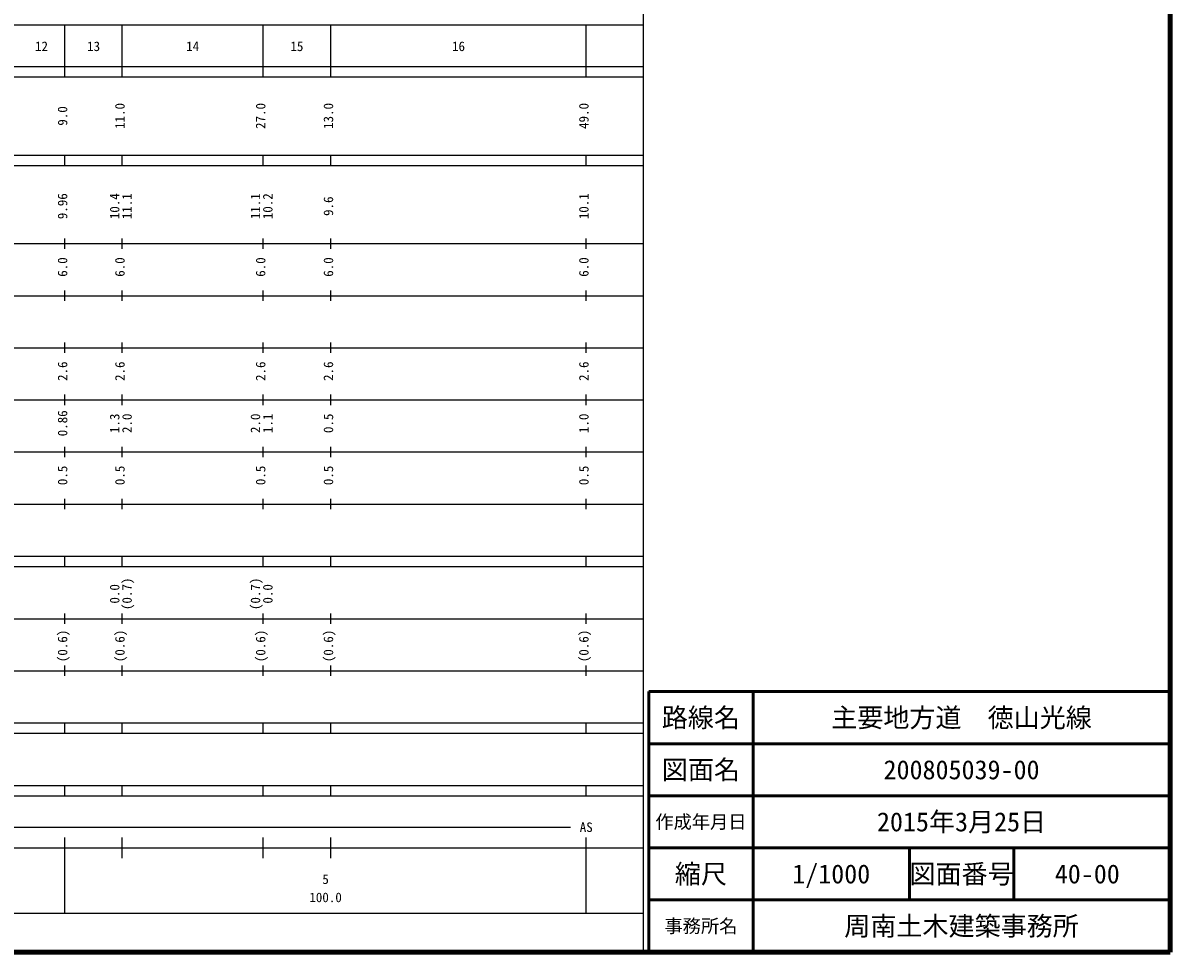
# Model space of a CAD drawing. Units: millimetres on the paper, enlarged 1000 times. Extents: x 40000 to 680000, y 20000 to 380000.
# Drawn here: x 459943 to 680000, y 20000 to 198357 of the extents above; entities that cross this region are included whole.
import ezdxf
from ezdxf.enums import TextEntityAlignment as Align

# ---------------------------------------------------------------- set-up
doc = ezdxf.new("R2010")
doc.units = ezdxf.units.MM
doc.header["$LTSCALE"] = 1000
for name, color, linetype, lineweight in [('M-TTL', 2, 'Continuous', 140), ('M-TTL-BAND', 7, 'Continuous', 25), ('M-TTL-FRAM', 2, 'Continuous', 50), ('M-TTL-LINE', 7, 'Continuous', 50)]:
    doc.layers.add(name, color=color, linetype=linetype, lineweight=lineweight)
doc.layers.add('M-TTL-TXT', color=7, linetype='Continuous')
doc.styles.add('ＭＳ ゴシック', font='')
doc.styles.get('ＭＳ ゴシック').set_extended_font_data('MS Gothic')

msp = doc.modelspace()

# ---------------------------------------------------------------- linework, layer by layer
at = {"layer": 'M-TTL'}
for p, q in [((680000, 20000), (680000, 380000)), ((40000, 20000), (680000, 20000))]:
    msp.add_line(p, q, dxfattribs=at)
at = {"layer": 'M-TTL-BAND'}
for p, q in [((579000, 20000), (579000, 370000)), ((68000, 198000), (579000, 198000)), ((468000, 188000), (468000, 198000)), ((479000, 188000), (479000, 198000)), ((506000, 188000), (506000, 198000)), ((519000, 188000), (519000, 198000)), ((568000, 188000), (568000, 198000)), ((40000, 190000), (579000, 190000)), ((40000, 188000), (579000, 188000)), ((40000, 173000), (579000, 173000)), ((468000, 171000), (468000, 173000)), ((479000, 171000), (479000, 173000)), ((506000, 171000), (506000, 173000)), ((519000, 171000), (519000, 173000)), ((568000, 171000), (568000, 173000)), ((40000, 171000), (579000, 171000)), ((468000, 155000), (468000, 157000)), ((479000, 155000), (479000, 157000)), ((506000, 155000), (506000, 157000)), ((519000, 155000), (519000, 157000)), ((568000, 155000), (568000, 157000)), ((40000, 156000), (579000, 156000)), ((46000, 146000), (579000, 146000)), ((468000, 145000), (468000, 147000)), ((479000, 145000), (479000, 147000)), ((506000, 145000), (506000, 147000)), ((519000, 145000), (519000, 147000)), ((568000, 145000), (568000, 147000)), ((468000, 135000), (468000, 137000)), ((479000, 135000), (479000, 137000)), ((506000, 135000), (506000, 137000)), ((519000, 135000), (519000, 137000)), ((568000, 135000), (568000, 137000)), ((52000, 136000), (579000, 136000)), ((46000, 126000), (579000, 126000)), ((468000, 125000), (468000, 127000)), ((479000, 125000), (479000, 127000)), ((506000, 125000), (506000, 127000)), ((519000, 125000), (519000, 127000)), ((568000, 125000), (568000, 127000)), ((468000, 115000), (468000, 117000)), ((479000, 115000), (479000, 117000)), ((506000, 115000), (506000, 117000)), ((519000, 115000), (519000, 117000)), ((568000, 115000), (568000, 117000)), ((52000, 116000), (579000, 116000)), ((46000, 106000), (579000, 106000)), ((468000, 105000), (468000, 107000)), ((479000, 105000), (479000, 107000)), ((506000, 105000), (506000, 107000)), ((519000, 105000), (519000, 107000)), ((568000, 105000), (568000, 107000)), ((40000, 96000), (579000, 96000)), ((468000, 94000), (468000, 96000)), ((479000, 94000), (479000, 96000)), ((506000, 94000), (506000, 96000)), ((519000, 94000), (519000, 96000)), ((568000, 94000), (568000, 96000)), ((40000, 94000), (579000, 94000)), ((49000, 84000), (579000, 84000)), ((468000, 83000), (468000, 85000)), ((479000, 83000), (479000, 85000)), ((506000, 83000), (506000, 85000)), ((519000, 83000), (519000, 85000)), ((568000, 83000), (568000, 85000)), ((468000, 73000), (468000, 75000)), ((479000, 73000), (479000, 75000)), ((506000, 73000), (506000, 75000)), ((519000, 73000), (519000, 75000)), ((568000, 73000), (568000, 75000)), ((40000, 74000), (579000, 74000)), ((40000, 64000), (579000, 64000)), ((468000, 62000), (468000, 64000)), ((479000, 62000), (479000, 64000)), ((506000, 62000), (506000, 64000)), ((519000, 62000), (519000, 64000)), ((568000, 62000), (568000, 64000)), ((40000, 62000), (579000, 62000)), ((40000, 52000), (579000, 52000)), ((468000, 50000), (468000, 52000)), ((479000, 50000), (479000, 52000)), ((506000, 50000), (506000, 52000)), ((519000, 50000), (519000, 52000)), ((568000, 50000), (568000, 52000)), ((40000, 50000), (579000, 50000)), ((71000, 44000), (565000, 44000)), ((468000, 27500), (468000, 42000)), ((479000, 38000), (479000, 42000)), ((506000, 38000), (506000, 42000)), ((519000, 38000), (519000, 42000)), ((568000, 27500), (568000, 42000)), ((40000, 40000), (579000, 40000)), ((68000, 27500), (579000, 27500))]:
    msp.add_line(p, q, dxfattribs=at)
at = {"layer": 'M-TTL-FRAM'}
for p, q in [((680000, 70000), (580000, 70000)), ((580000, 70000), (580000, 20000))]:
    msp.add_line(p, q, dxfattribs=at)
at = {"layer": 'M-TTL-LINE'}
for p, q in [((600000, 70000), (600000, 20000)), ((680000, 60000), (580000, 60000)), ((680000, 50000), (580000, 50000)), ((680000, 40000), (580000, 40000)), ((630000, 40000), (630000, 30000)), ((650000, 40000), (650000, 30000)), ((680000, 30000), (580000, 30000))]:
    msp.add_line(p, q, dxfattribs=at)

# ---------------------------------------------------------------- texts
at = {"layer": 'M-TTL-BAND', "style": 'ＭＳ ゴシック'}
for s, p in [('12', (463500, 192405)), ('13', (473500, 192405)), ('14', (492500, 192405)), ('15', (512500, 192405)), ('16', (543500, 192405)), ('AS', (568000, 42500)), ('5', (518000, 32523)), ('100.0', (518000, 29033))]:
    msp.add_text(s, height=1833, dxfattribs=at).set_placement(p, align=Align.BOTTOM_CENTER)
for s, p in [('11.0', (480000, 180500)), ('27.0', (507000, 180500)), ('13.0', (520000, 180500)), ('49.0', (569000, 180500)), ('9.0', (469000, 180500)), ('9.96', (469000, 163174)), ('10.4', (479000, 163174)), ('11.1', (481370, 163174)), ('11.1', (506000, 163174)), ('10.2', (508370, 163174)), ('10.1', (569000, 163174)), ('9.6', (520000, 163174)), ('6.0', (469000, 151500)), ('6.0', (480000, 151500)), ('6.0', (507000, 151500)), ('6.0', (520000, 151500)), ('6.0', (569000, 151500)), ('2.6', (469000, 131500)), ('2.6', (480000, 131500)), ('2.6', (507000, 131500)), ('2.6', (520000, 131500)), ('2.6', (569000, 131500)), ('0.86', (469000, 121500)), ('2.0', (481370, 121500)), ('2.0', (506000, 121500)), ('1.1', (508370, 121500)), ('1.0', (569000, 121500)), ('1.3', (479000, 121500)), ('0.5', (520000, 121500)), ('0.5', (469000, 111500)), ('0.5', (480000, 111500)), ('0.5', (507000, 111500)), ('0.5', (520000, 111500)), ('0.5', (569000, 111500)), ('0.0', (479000, 88764)), ('(0.7)', (481370, 88764)), ('(0.7)', (506000, 88764)), ('0.0', (508370, 88764)), ('(0.6)', (469000, 78764)), ('(0.6)', (480000, 78764)), ('(0.6)', (507000, 78764)), ('(0.6)', (520000, 78764)), ('(0.6)', (569000, 78764))]:
    msp.add_text(s, height=1833, rotation=90, dxfattribs=at).set_placement(p, align=Align.BOTTOM_CENTER)
at = {"layer": 'M-TTL-TXT', "style": 'ＭＳ ゴシック'}
for s, height, p in [('路線名', 3666, (590000, 65000)), ('路線名', 3666, (590000, 65000)), ('主要地方道\u3000徳山光線', 3666, (640000, 65000)), ('図面名', 3666, (590000, 55000)), ('図面名', 3666, (590000, 55000)), ('200805039-00', 3666, (640000, 55000)), ('作成年月日', 2566, (590000, 45000)), ('作成年月日', 2566, (590000, 45000)), ('2015年3月25日', 3666, (640000, 45000)), ('縮尺', 3666, (590000, 35000)), ('縮尺', 3666, (590000, 35000)), ('1/1000', 3666, (615000, 35000)), ('図面番号', 3666, (640000, 35000)), ('図面番号', 3666, (640000, 35000)), ('40-00', 3666, (664125, 35000)), ('事務所名', 2566, (590000, 25000)), ('事務所名', 2566, (590000, 25000)), ('周南土木建築事務所', 3666, (640000, 25000))]:
    msp.add_text(s, height=height, dxfattribs=at).set_placement(p, align=Align.MIDDLE_CENTER)

doc.saveas('drawing.dxf')
